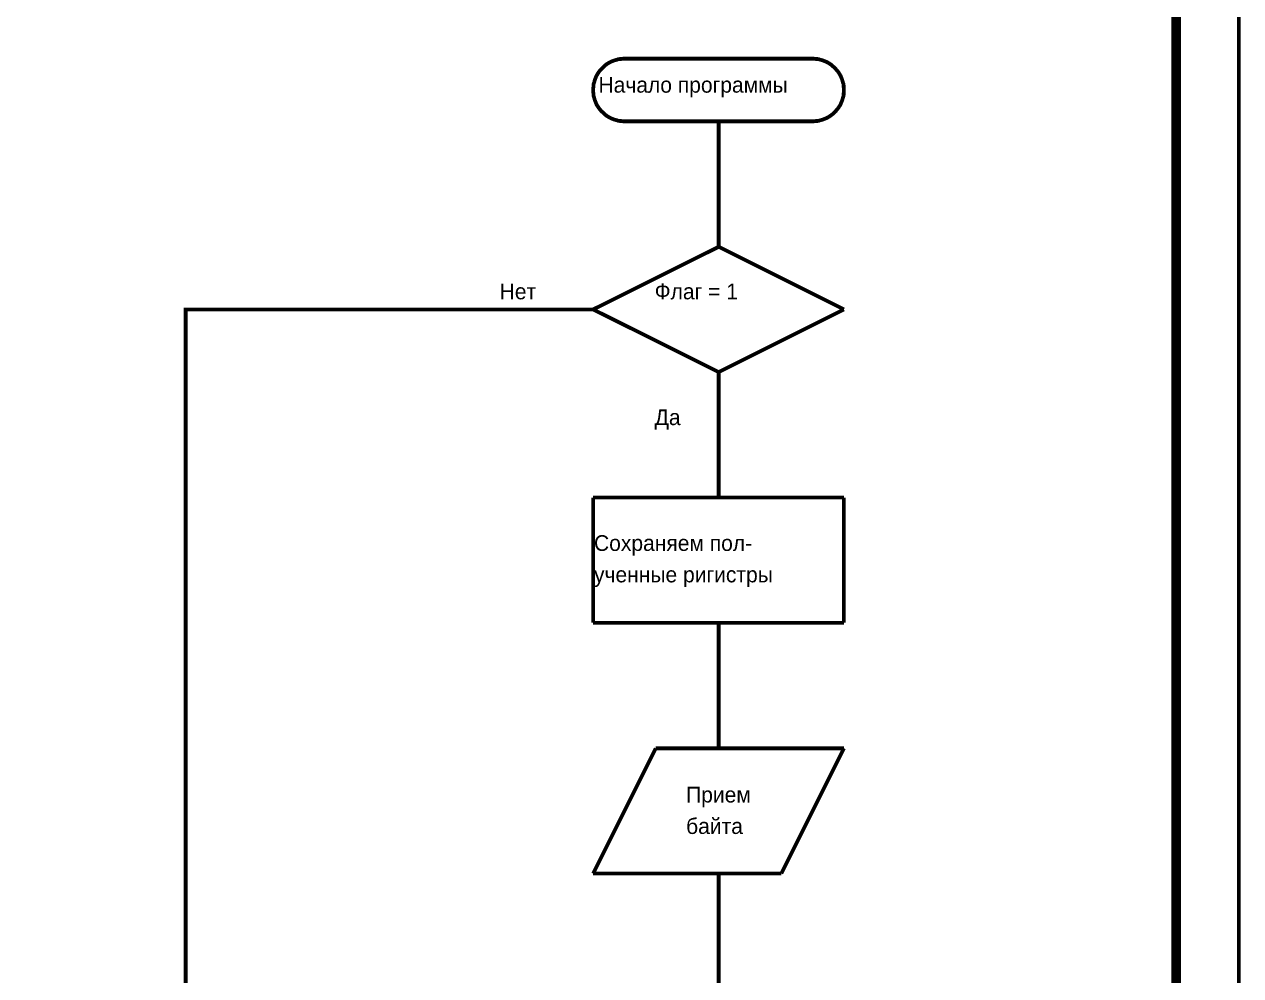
# Model space of a CAD drawing. Header units: inches. Extents: x 0 to 594, y 0 to 420.
# Drawn here: x 497.1 to 594.1, y 179.3 to 255.2 of the extents above; entities that cross this region are included whole.
import ezdxf

# ---------------------------------------------------------------- set-up
doc = ezdxf.new("R2010")
doc.units = ezdxf.units.IN
doc.layers.add('Sheet', color=255, linetype='Continuous')

msp = doc.modelspace()

# ---------------------------------------------------------------- linework, layer by layer
at = {"layer": 'Sheet'}
for points, const_width in [([(0, 419.978), (594, 419.978), (594, 0), (0, 0), (0, 419.978)], 0.3), ([(0, 419.978), (594, 419.978), (594, 0), (0, 0), (0, 419.978)], 0.3), ([(0, 419.978), (0, 0), (594, 0), (594, 419.978), (0, 419.978), (0, 419.978)], 0.0991), ([(0, 419.978), (0, 0), (594, 0), (594, 419.978), (0, 419.978), (0, 419.978)], 0.0991)]:
    msp.add_lwpolyline(points, close=True, dxfattribs=dict(at, const_width=const_width))
for points, const_width in [([(589.005, 414.983), (589.005, 4.995)], 0.749), ([(545.015, 252.488), (544.881, 252.488), (544.769, 252.466), (544.634, 252.466), (544.5, 252.443), (544.388, 252.399), (544.276, 252.376), (544.142, 252.331), (544.03, 252.287), (543.918, 252.242), (543.828, 252.197), (543.716, 252.13), (543.604, 252.063), (543.514, 251.996), (543.425, 251.906), (543.335, 251.839), (543.246, 251.749), (543.156, 251.66), (543.089, 251.57), (542.999, 251.48), (542.932, 251.391), (542.865, 251.279), (542.798, 251.167), (542.753, 251.077), (542.708, 250.965), (542.663, 250.853), (542.619, 250.719), (542.596, 250.607), (542.551, 250.495), (542.529, 250.36), (542.529, 250.226), (542.507, 250.114), (542.507, 249.98)], 0.3), ([(545.015, 252.488), (560, 252.488)], 0.3), ([(562.508, 249.98), (562.508, 250.114), (562.486, 250.226), (562.486, 250.36), (562.463, 250.495), (562.419, 250.607), (562.396, 250.719), (562.351, 250.853), (562.307, 250.965), (562.262, 251.077), (562.217, 251.167), (562.15, 251.279), (562.083, 251.391), (562.015, 251.48), (561.926, 251.57), (561.859, 251.66), (561.769, 251.749), (561.679, 251.839), (561.59, 251.906), (561.5, 251.996), (561.411, 252.063), (561.299, 252.13), (561.187, 252.197), (561.097, 252.242), (560.985, 252.287), (560.873, 252.331), (560.739, 252.376), (560.627, 252.399), (560.515, 252.443), (560.38, 252.466), (560.246, 252.466), (560.134, 252.488), (560, 252.488)], 0.3), ([(560, 252.488), (560, 252.488), (560, 252.488), (560, 252.488), (560, 252.488), (560, 252.488), (560, 252.488), (560, 252.488), (560, 252.488), (560, 252.488), (560, 252.488), (560, 252.488), (560, 252.488), (560, 252.488), (560, 252.488), (560, 252.488), (560, 252.488), (560, 252.488), (560, 252.488), (560, 252.488), (560, 252.488), (560, 252.488), (560, 252.488), (560, 252.488), (560, 252.488), (560, 252.488), (560, 252.488), (560, 252.488), (560, 252.488), (560, 252.488), (560, 252.488), (560, 252.488), (560, 252.488)], 0.3), ([(542.507, 249.98), (542.507, 249.845), (542.529, 249.733), (542.529, 249.599), (542.551, 249.487), (542.596, 249.353), (542.619, 249.241), (542.663, 249.129), (542.708, 249.017), (542.753, 248.905), (542.798, 248.793), (542.865, 248.703), (542.932, 248.591), (542.999, 248.501), (543.089, 248.412), (543.156, 248.3), (543.246, 248.233), (543.335, 248.143), (543.425, 248.054), (543.514, 247.986), (543.604, 247.919), (543.716, 247.852), (543.828, 247.785), (543.918, 247.74), (544.03, 247.695), (544.142, 247.65), (544.276, 247.606), (544.388, 247.583), (544.5, 247.538), (544.634, 247.516), (544.769, 247.516), (544.881, 247.494), (545.015, 247.494)], 0.3), ([(560, 247.494), (560.134, 247.494), (560.246, 247.516), (560.38, 247.516), (560.515, 247.538), (560.627, 247.583), (560.739, 247.606), (560.873, 247.65), (560.985, 247.695), (561.097, 247.74), (561.187, 247.785), (561.299, 247.852), (561.411, 247.919), (561.5, 247.986), (561.59, 248.054), (561.679, 248.143), (561.769, 248.233), (561.859, 248.3), (561.926, 248.412), (562.015, 248.501), (562.083, 248.591), (562.15, 248.703), (562.217, 248.793), (562.262, 248.905), (562.307, 249.017), (562.351, 249.129), (562.396, 249.241), (562.419, 249.353), (562.463, 249.487), (562.486, 249.599), (562.486, 249.733), (562.508, 249.845), (562.508, 249.98)], 0.3), ([(545.015, 247.494), (560, 247.494)], 0.3), ([(552.519, 247.494), (552.519, 237.482)], 0.3), ([(542.507, 232.487), (552.519, 237.482)], 0.3), ([(552.519, 237.482), (562.508, 232.487)], 0.3), ([(542.507, 232.487), (510.007, 232.487), (510.007, 87.485), (552.519, 87.485)], 0.3), ([(552.519, 227.493), (542.507, 232.487)], 0.3), ([(562.508, 232.487), (552.519, 227.493)], 0.3), ([(552.519, 227.493), (552.519, 217.481)], 0.3), ([(562.508, 217.481), (542.507, 217.481)], 0.3), ([(542.507, 217.481), (542.507, 207.491)], 0.3), ([(562.508, 207.491), (562.508, 217.481)], 0.3), ([(542.507, 207.491), (562.508, 207.491)], 0.3), ([(552.519, 207.491), (552.519, 197.48)], 0.3), ([(542.507, 187.49), (547.501, 197.48)], 0.3), ([(547.501, 197.48), (562.508, 197.48)], 0.3), ([(562.508, 197.48), (557.513, 187.49)], 0.3), ([(557.513, 187.49), (542.507, 187.49)], 0.3), ([(552.519, 187.49), (552.519, 177.501)], 0.3)]:
    msp.add_lwpolyline(points, dxfattribs=dict(at, const_width=const_width))

# ---------------------------------------------------------------- texts
for s, height, p in [('Начало программы', 1.25427, (542.932, 249.778)), ('Нет', 1.2543, (535.048, 233.294)), ('Флаг = 1', 1.2543, (547.412, 233.294)), ('Да', 1.2543, (547.412, 223.259)), ('Сохраняем пол-', 1.25427, (542.574, 213.225)), ('ученные ригистры', 1.25427, (542.574, 210.717)), ('Прием', 1.2543, (549.92, 193.157)), ('байта', 1.2543, (549.92, 190.648))]:
    msp.add_text(s, height=height, dxfattribs=at).set_placement(p)

doc.saveas('drawing.dxf')
